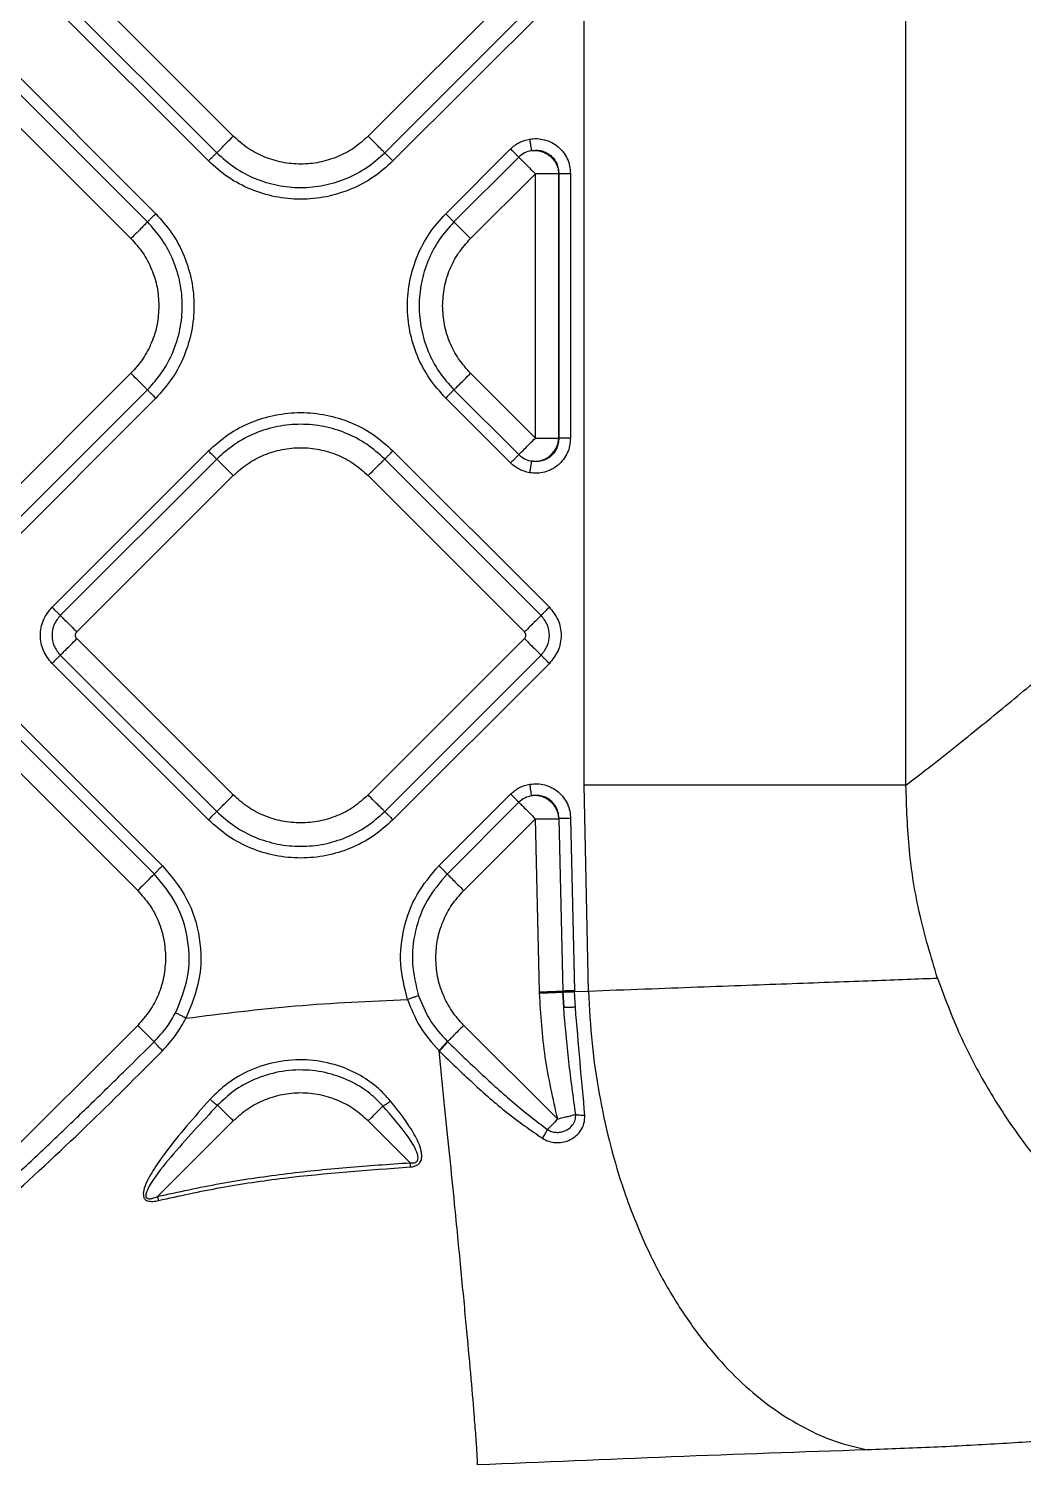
# Model space of a CAD drawing. Extents: x 939 to 1039, y 781 to 934.
# Drawn here: x 972.4 to 976.59, y 833.89 to 839.91 of the extents above; entities that cross this region are included whole.
import ezdxf

# ---------------------------------------------------------------- set-up
doc = ezdxf.new("R2010")
doc.units = 0
doc.header["$MEASUREMENT"] = 0
doc.layers.add('1', color=4, linetype='Continuous')

# ---------------------------------------------------------------- blocks, each defined once
blk = doc.blocks.new('Envoy')
at = {"layer": '1', "color": 3, "linetype": 'Continuous', "lineweight": 25}
for p, q in [((37.4462, 37.5506), (37.4462, 46.4894)), ((36.0909, 37.5506), (36.0909, 45.9918)), ((34.6126, 40.2854), (33.9538, 40.9443)), ((35.8396, 40.9443), (35.1807, 40.2854)), ((34.508, 40.1809), (33.8492, 40.8397)), ((33.8841, 40.8745), (34.5429, 40.2157)), ((35.2505, 40.2157), (35.9093, 40.8745)), ((35.9441, 40.8397), (35.2853, 40.1809)), ((33.6271, 40.6176), (34.286, 39.9588)), ((34.2511, 39.9239), (33.5923, 40.5828)), ((33.5225, 40.513), (34.1814, 39.8542)), ((35.5074, 39.9588), (35.7804, 40.2318)), ((35.8152, 40.197), (35.5422, 39.924)), ((35.6119, 39.8542), (35.885, 40.1273)), ((35.885, 39.0131), (35.885, 40.1273)), ((35.9834, 40.1273), (35.9836, 40.1275)), ((35.9834, 40.1273), (35.9834, 39.0131)), ((35.9836, 39.0129), (35.9836, 40.1275)), ((36.0329, 40.1275), (36.0329, 39.0129)), ((34.1814, 39.2861), (33.5225, 38.6272)), ((35.885, 39.0131), (35.6119, 39.2861)), ((33.5923, 38.5575), (34.2511, 39.2164)), ((35.5422, 39.2164), (35.8152, 38.9434)), ((34.286, 39.1815), (33.6271, 38.5227)), ((35.7804, 38.9085), (35.5074, 39.1815)), ((35.9836, 39.0129), (35.9834, 39.0131)), ((33.8492, 38.3006), (34.508, 38.9595)), ((34.5429, 38.9246), (33.884, 38.2658)), ((35.9093, 38.2658), (35.2504, 38.9246)), ((35.2853, 38.9595), (35.9441, 38.3006)), ((33.9537, 38.196), (34.6126, 38.8549)), ((35.1807, 38.8549), (35.8395, 38.196)), ((34.6126, 37.5089), (33.9537, 38.1678)), ((35.8395, 38.1678), (35.1807, 37.5089)), ((34.508, 37.4043), (33.8492, 38.0632)), ((33.884, 38.098), (34.5429, 37.4392)), ((35.2504, 37.4392), (35.9093, 38.098)), ((35.9441, 38.0632), (35.2853, 37.4043)), ((34.2796, 37.176), (33.6208, 37.8348)), ((33.6557, 37.8696), (34.3145, 37.2108)), ((33.5511, 37.7651), (34.2099, 37.1062)), ((36.1082, 36.6827), (36.0909, 37.5506)), ((35.4788, 37.2108), (35.7809, 37.5129)), ((35.8158, 37.478), (35.5137, 37.1759)), ((35.5834, 37.1062), (35.8855, 37.4083)), ((35.9024, 36.6788), (35.8855, 37.4083)), ((35.9842, 37.4092), (35.984, 37.409)), ((35.984, 37.409), (36.0008, 36.6825)), ((35.9842, 37.4092), (36.001, 36.6825)), ((36.0334, 37.4096), (36.0502, 36.6843)), ((35.9025, 36.6743), (35.9024, 36.6788)), ((36.0008, 36.6825), (36.0009, 36.678)), ((36.001, 36.6825), (36.0008, 36.6825)), ((36.0009, 36.678), (36.0011, 36.6781)), ((36.0009, 36.678), (36.0043, 36.6132)), ((36.001, 36.6825), (36.0011, 36.6783)), ((36.0011, 36.6781), (36.0011, 36.6783)), ((36.0043, 36.6132), (36.0011, 36.6781)), ((36.0502, 36.6843), (36.0503, 36.6802)), ((36.0503, 36.6802), (36.1082, 36.6827)), ((36.0503, 36.6799), (36.0503, 36.6802)), ((36.0535, 36.6147), (36.0503, 36.6799)), ((34.2099, 36.5381), (33.5511, 35.8793)), ((35.9792, 36.1423), (35.5834, 36.5381)), ((35.5133, 36.4711), (35.5149, 36.4696)), ((34.6126, 36.1354), (34.2939, 35.8167)), ((35.3573, 35.9588), (35.1807, 36.1354))]:
    blk.add_line(p, q, dxfattribs=at)
for points, knots in [([(34.5429, 40.2157), (34.5451, 40.2179), (34.5495, 40.2224), (34.5661, 40.2389), (34.5878, 40.2606), (34.6043, 40.2772), (34.6126, 40.2854)], [0, 0, 0, 0, 0.249996, 0.500004, 0.750003, 1, 1, 1, 1]), ([(35.1807, 40.2854), (35.1611, 40.2679), (35.1218, 40.2328), (35.0513, 40.1961), (34.9756, 40.1729), (34.8967, 40.1652), (34.8178, 40.1729), (34.7421, 40.1961), (34.6716, 40.2328), (34.6323, 40.2679), (34.6126, 40.2854)], [0, 0, 0, 0, 0.124999, 0.249999, 0.375, 0.499999, 0.625, 0.750001, 0.875001, 1, 1, 1, 1]), ([(35.2505, 40.2157), (35.2483, 40.2179), (35.2438, 40.2224), (35.2272, 40.2389), (35.2056, 40.2606), (35.189, 40.2772), (35.1807, 40.2854)], [0, 0, 0, 0, 0.249996, 0.500004, 0.750003, 1, 1, 1, 1]), ([(35.7804, 40.2318), (35.7921, 40.2418), (35.8156, 40.2619), (35.8455, 40.2694), (35.8605, 40.2731)], [0, 0, 0, 0, 0.4999998, 1, 1, 1, 1]), ([(35.8152, 40.197), (35.8141, 40.1981), (35.8119, 40.2003), (35.8036, 40.2086), (35.7928, 40.2194), (35.7845, 40.2277), (35.7804, 40.2318)], [0, 0, 0, 0, 0.249997, 0.499983, 0.749996, 1, 1, 1, 1]), ([(35.8605, 40.2731), (35.8711, 40.2743), (35.8924, 40.2765), (35.9245, 40.2713), (35.9547, 40.2597), (35.9816, 40.2417), (36.004, 40.2181), (36.0204, 40.1903), (36.0309, 40.1596), (36.0322, 40.1382), (36.0329, 40.1275)], [0, 0, 0, 0, 0.124584, 0.24948, 0.374625, 0.499931, 0.625237, 0.75042, 0.875368, 1, 1, 1, 1]), ([(35.8605, 40.2731), (35.8614, 40.2673), (35.8634, 40.2558), (35.8659, 40.2407), (35.8679, 40.2291), (35.8684, 40.226), (35.8686, 40.2245)], [0, 0, 0, 0, 0.25, 0.500006, 0.750003, 1, 1, 1, 1]), ([(35.8686, 40.2245), (35.8761, 40.2254), (35.8904, 40.2272), (35.9121, 40.2239), (35.9322, 40.2164), (35.9502, 40.2045), (35.9651, 40.1888), (35.9758, 40.1702), (35.9826, 40.1494), (35.9833, 40.1349), (35.9836, 40.1275)], [0, 0, 0, 0, 0.13001, 0.251269, 0.377254, 0.500186, 0.623304, 0.748982, 0.870382, 1, 1, 1, 1]), ([(34.5429, 40.2157), (34.5418, 40.2146), (34.5396, 40.2124), (34.5313, 40.2041), (34.5204, 40.1933), (34.5122, 40.185), (34.508, 40.1809)], [0, 0, 0, 0, 0.2499981, 0.4999863, 0.7500008, 1, 1, 1, 1]), ([(35.2853, 40.1809), (35.2584, 40.1569), (35.2047, 40.1089), (35.1082, 40.0586), (35.0046, 40.0269), (34.8967, 40.0164), (34.7887, 40.0269), (34.6852, 40.0586), (34.5887, 40.1089), (34.5349, 40.1569), (34.508, 40.1809)], [0, 0, 0, 0, 0.125, 0.249999, 0.375, 0.499999, 0.625, 0.749999, 0.875, 1, 1, 1, 1]), ([(34.5429, 40.2157), (34.5674, 40.1939), (34.6163, 40.1502), (34.7041, 40.1044), (34.7984, 40.0756), (34.8967, 40.066), (34.995, 40.0756), (35.0892, 40.1044), (35.177, 40.1502), (35.226, 40.1939), (35.2505, 40.2157)], [0, 0, 0, 0, 0.125, 0.25, 0.375, 0.500001, 0.625, 0.75, 0.875, 1, 1, 1, 1]), ([(35.2505, 40.2157), (35.2516, 40.2146), (35.2538, 40.2124), (35.2621, 40.2041), (35.2729, 40.1933), (35.2812, 40.185), (35.2853, 40.1809)], [0, 0, 0, 0, 0.249997, 0.499983, 0.749996, 1, 1, 1, 1]), ([(35.8686, 40.2245), (35.8587, 40.222), (35.8387, 40.217), (35.8231, 40.2037), (35.8152, 40.197)], [0, 0, 0, 0, 0.499993, 1, 1, 1, 1]), ([(35.8152, 40.197), (35.8175, 40.1948), (35.8219, 40.1903), (35.8385, 40.1737), (35.8601, 40.1521), (35.8767, 40.1355), (35.885, 40.1273)], [0, 0, 0, 0, 0.2499946, 0.5000045, 0.7500004, 1, 1, 1, 1]), ([(35.8686, 40.2245), (35.8756, 40.225), (35.8895, 40.226), (35.9104, 40.2218), (35.9301, 40.2137), (35.9478, 40.2016), (35.9626, 40.1862), (35.9739, 40.1681), (35.9814, 40.1481), (35.9828, 40.1342), (35.9834, 40.1273)], [0, 0, 0, 0, 0.125004, 0.249998, 0.375, 0.500004, 0.625003, 0.750002, 0.875003, 1, 1, 1, 1]), ([(35.9834, 40.1273), (35.9803, 40.1273), (35.9739, 40.1273), (35.9504, 40.1273), (35.9199, 40.1273), (35.8966, 40.1273), (35.885, 40.1273)], [0, 0, 0, 0, 0.2499964, 0.4999935, 0.7499967, 1, 1, 1, 1]), ([(35.9836, 40.1275), (35.9852, 40.1275), (35.9884, 40.1275), (36.0001, 40.1275), (36.0154, 40.1275), (36.027, 40.1275), (36.0329, 40.1275)], [0, 0, 0, 0, 0.249981, 0.500004, 0.75001, 1, 1, 1, 1]), ([(34.2511, 39.9239), (34.2522, 39.925), (34.2544, 39.9272), (34.2627, 39.9355), (34.2735, 39.9464), (34.2818, 39.9547), (34.286, 39.9588)], [0, 0, 0, 0, 0.249996, 0.499996, 0.750001, 1, 1, 1, 1]), ([(34.286, 39.9588), (34.31, 39.9319), (34.3579, 39.8781), (34.4082, 39.7817), (34.4399, 39.6781), (34.4505, 39.5701), (34.4399, 39.4622), (34.4082, 39.3586), (34.3579, 39.2621), (34.31, 39.2084), (34.286, 39.1815)], [0, 0, 0, 0, 0.125, 0.25, 0.375, 0.5, 0.625, 0.75, 0.875, 1, 1, 1, 1]), ([(35.5074, 39.1815), (35.4834, 39.2084), (35.4354, 39.2622), (35.3851, 39.3587), (35.3534, 39.4622), (35.3429, 39.5702), (35.3534, 39.6781), (35.3851, 39.7817), (35.4354, 39.8782), (35.4834, 39.9319), (35.5074, 39.9588)], [0, 0, 0, 0, 0.125, 0.25, 0.375, 0.5, 0.625, 0.75, 0.875, 1, 1, 1, 1]), ([(35.5422, 39.924), (35.5411, 39.9251), (35.5389, 39.9273), (35.5306, 39.9356), (35.5198, 39.9464), (35.5115, 39.9547), (35.5074, 39.9588)], [0, 0, 0, 0, 0.249994, 0.499991, 0.750003, 1, 1, 1, 1]), ([(34.2511, 39.9239), (34.2489, 39.9217), (34.2445, 39.9173), (34.2279, 39.9007), (34.2062, 39.879), (34.1897, 39.8625), (34.1814, 39.8542)], [0, 0, 0, 0, 0.2499968, 0.5000024, 0.750002, 1, 1, 1, 1]), ([(34.2511, 39.2164), (34.2729, 39.2408), (34.3166, 39.2898), (34.3624, 39.3776), (34.3912, 39.4719), (34.4008, 39.5701), (34.3912, 39.6684), (34.3624, 39.7627), (34.3166, 39.8505), (34.2729, 39.8995), (34.2511, 39.9239)], [0, 0, 0, 0, 0.124999, 0.249999, 0.375, 0.5, 0.625, 0.75, 0.875, 1, 1, 1, 1]), ([(35.5422, 39.924), (35.5204, 39.8995), (35.4767, 39.8505), (35.4309, 39.7627), (35.4021, 39.6685), (35.3925, 39.5702), (35.4021, 39.4719), (35.4309, 39.3776), (35.4767, 39.2898), (35.5204, 39.2409), (35.5422, 39.2164)], [0, 0, 0, 0, 0.125001, 0.250001, 0.375001, 0.5, 0.625, 0.75, 0.875, 1, 1, 1, 1]), ([(35.5422, 39.924), (35.5444, 39.9217), (35.5489, 39.9173), (35.5655, 39.9007), (35.5871, 39.8791), (35.6037, 39.8625), (35.6119, 39.8542)], [0, 0, 0, 0, 0.249994, 0.500002, 0.75, 1, 1, 1, 1]), ([(34.1814, 39.8542), (34.1989, 39.8346), (34.234, 39.7953), (34.2705, 39.7247), (34.2946, 39.6491), (34.2976, 39.5964), (34.299, 39.5701)], [0, 0, 0, 0, 0.25, 0.5, 0.75, 1, 1, 1, 1]), ([(35.4943, 39.5702), (35.4958, 39.5965), (35.4987, 39.6491), (35.5228, 39.7248), (35.5593, 39.7953), (35.5944, 39.8346), (35.6119, 39.8542)], [0, 0, 0, 0, 0.25, 0.5, 0.750001, 1, 1, 1, 1]), ([(34.299, 39.5701), (34.2976, 39.5438), (34.2946, 39.4912), (34.2705, 39.4155), (34.234, 39.345), (34.1989, 39.3057), (34.1814, 39.2861)], [0, 0, 0, 0, 0.25, 0.5, 0.750001, 1, 1, 1, 1]), ([(35.6119, 39.2861), (35.5944, 39.3058), (35.5593, 39.3451), (35.5228, 39.4156), (35.4987, 39.4913), (35.4958, 39.5439), (35.4943, 39.5702)], [0, 0, 0, 0, 0.249999, 0.5, 0.75, 1, 1, 1, 1]), ([(34.2511, 39.2164), (34.2489, 39.2186), (34.2445, 39.223), (34.2279, 39.2396), (34.2062, 39.2612), (34.1897, 39.2778), (34.1814, 39.2861)], [0, 0, 0, 0, 0.249995, 0.5, 0.75, 1, 1, 1, 1]), ([(35.5422, 39.2164), (35.5444, 39.2186), (35.5489, 39.223), (35.5655, 39.2396), (35.5871, 39.2613), (35.6037, 39.2778), (35.6119, 39.2861)], [0, 0, 0, 0, 0.2499929, 0.5000013, 0.75, 1, 1, 1, 1]), ([(34.2511, 39.2164), (34.2522, 39.2152), (34.2544, 39.213), (34.2627, 39.2047), (34.2735, 39.1939), (34.2818, 39.1856), (34.286, 39.1815)], [0, 0, 0, 0, 0.249998, 0.499997, 0.750001, 1, 1, 1, 1]), ([(35.5422, 39.2164), (35.5411, 39.2153), (35.5389, 39.2131), (35.5306, 39.2048), (35.5198, 39.1939), (35.5115, 39.1857), (35.5074, 39.1815)], [0, 0, 0, 0, 0.2499952, 0.499992, 0.7500036, 1, 1, 1, 1]), ([(34.508, 38.9595), (34.5349, 38.9834), (34.5886, 39.0314), (34.6851, 39.0817), (34.7887, 39.1134), (34.8966, 39.124), (35.0046, 39.1134), (35.1082, 39.0817), (35.2046, 39.0314), (35.2584, 38.9834), (35.2853, 38.9595)], [0, 0, 0, 0, 0.125, 0.249999, 0.375, 0.499999, 0.625, 0.749999, 0.875, 1, 1, 1, 1]), ([(35.2504, 38.9246), (35.226, 38.9464), (35.177, 38.9901), (35.0892, 39.0359), (34.9949, 39.0647), (34.8966, 39.0743), (34.7984, 39.0647), (34.7041, 39.0359), (34.6163, 38.9901), (34.5673, 38.9464), (34.5429, 38.9246)], [0, 0, 0, 0, 0.124999, 0.25, 0.375, 0.5, 0.625, 0.75, 0.875, 1, 1, 1, 1]), ([(37.4462, 37.5506), (37.4764, 37.5736), (37.537, 37.6196), (37.6461, 37.7058), (37.7868, 37.8192), (37.9671, 37.9676), (38.1904, 38.1548), (38.4329, 38.3609), (38.6926, 38.5843), (38.9681, 38.8234), (39.1569, 38.9889), (39.2532, 39.0733)], [0, 0, 0, 0, 0.07699, 0.154073, 0.231704, 0.34988, 0.47101, 0.595872, 0.72522, 0.859787, 1, 1, 1, 1]), ([(34.6126, 38.8549), (34.6322, 38.8724), (34.6715, 38.9075), (34.742, 38.9442), (34.8177, 38.9674), (34.8966, 38.9751), (34.9756, 38.9674), (35.0512, 38.9442), (35.1218, 38.9075), (35.1611, 38.8724), (35.1807, 38.8549)], [0, 0, 0, 0, 0.125001, 0.250001, 0.375001, 0.5, 0.625001, 0.749999, 0.874999, 1, 1, 1, 1]), ([(35.8152, 38.9434), (35.8175, 38.9456), (35.8219, 38.95), (35.8385, 38.9666), (35.8601, 38.9883), (35.8767, 39.0048), (35.885, 39.0131)], [0, 0, 0, 0, 0.249996, 0.500004, 0.750003, 1, 1, 1, 1]), ([(36.0329, 39.0129), (36.0322, 39.0022), (36.0309, 38.9808), (36.0204, 38.9501), (36.004, 38.9222), (35.9816, 38.8987), (35.9547, 38.8806), (35.9245, 38.869), (35.8924, 38.8638), (35.8711, 38.8661), (35.8605, 38.8672)], [0, 0, 0, 0, 0.124632, 0.24958, 0.374762, 0.500068, 0.625375, 0.750515, 0.875411, 1, 1, 1, 1]), ([(35.8686, 38.9158), (35.8756, 38.9154), (35.8895, 38.9144), (35.9104, 38.9185), (35.9301, 38.9266), (35.9478, 38.9387), (35.9626, 38.9542), (35.9739, 38.9723), (35.9814, 38.9922), (35.9828, 39.0061), (35.9834, 39.0131)], [0, 0, 0, 0, 0.124997, 0.249997, 0.375, 0.499999, 0.625002, 0.750001, 0.875003, 1, 1, 1, 1]), ([(35.9836, 39.0129), (35.9833, 39.0054), (35.9826, 38.991), (35.9758, 38.9702), (35.9651, 38.9516), (35.9502, 38.9359), (35.9322, 38.9239), (35.9121, 38.9164), (35.8904, 38.9132), (35.8761, 38.9149), (35.8686, 38.9158)], [0, 0, 0, 0, 0.129623, 0.251017, 0.376705, 0.499813, 0.622754, 0.74873, 0.86999, 1, 1, 1, 1]), ([(35.885, 39.0131), (35.8966, 39.0131), (35.9199, 39.0131), (35.9504, 39.0131), (35.9739, 39.0131), (35.9803, 39.0131), (35.9834, 39.0131)], [0, 0, 0, 0, 0.250003, 0.500007, 0.750004, 1, 1, 1, 1]), ([(36.0329, 39.0129), (36.027, 39.0129), (36.0154, 39.0129), (36.0001, 39.0129), (35.9884, 39.0129), (35.9852, 39.0129), (35.9836, 39.0129)], [0, 0, 0, 0, 0.24999, 0.499996, 0.750019, 1, 1, 1, 1]), ([(34.5429, 38.9246), (34.5418, 38.9257), (34.5395, 38.9279), (34.5312, 38.9362), (34.5204, 38.947), (34.5121, 38.9553), (34.508, 38.9595)], [0, 0, 0, 0, 0.249998, 0.499997, 0.749995, 1, 1, 1, 1]), ([(34.5429, 38.9246), (34.5451, 38.9224), (34.5495, 38.918), (34.5661, 38.9014), (34.5877, 38.8797), (34.6043, 38.8632), (34.6126, 38.8549)], [0, 0, 0, 0, 0.249996, 0.500003, 0.749999, 1, 1, 1, 1]), ([(35.2504, 38.9246), (35.2482, 38.9224), (35.2438, 38.918), (35.2272, 38.9014), (35.2055, 38.8797), (35.189, 38.8632), (35.1807, 38.8549)], [0, 0, 0, 0, 0.2499931, 0.5000035, 0.7499999, 1, 1, 1, 1]), ([(35.2504, 38.9246), (35.2515, 38.9257), (35.2538, 38.9279), (35.2621, 38.9362), (35.2729, 38.947), (35.2812, 38.9553), (35.2853, 38.9595)], [0, 0, 0, 0, 0.2499947, 0.4999909, 0.7499866, 1, 1, 1, 1]), ([(35.8152, 38.9434), (35.8141, 38.9423), (35.8119, 38.94), (35.8036, 38.9317), (35.7928, 38.9209), (35.7845, 38.9126), (35.7804, 38.9085)], [0, 0, 0, 0, 0.2499981, 0.4999863, 0.7500008, 1, 1, 1, 1]), ([(35.8605, 38.8672), (35.8455, 38.871), (35.8156, 38.8785), (35.7921, 38.8985), (35.7804, 38.9085)], [0, 0, 0, 0, 0.499998, 1, 1, 1, 1]), ([(35.8152, 38.9434), (35.8231, 38.9367), (35.8387, 38.9234), (35.8587, 38.9183), (35.8686, 38.9158)], [0, 0, 0, 0, 0.500003, 1, 1, 1, 1]), ([(35.8686, 38.9158), (35.8684, 38.9143), (35.8679, 38.9112), (35.8659, 38.8996), (35.8634, 38.8845), (35.8614, 38.873), (35.8605, 38.8672)], [0, 0, 0, 0, 0.249997, 0.499988, 0.75, 1, 1, 1, 1]), ([(33.8492, 38.0632), (33.8355, 38.0805), (33.808, 38.1153), (33.796, 38.1819), (33.808, 38.2485), (33.8355, 38.2833), (33.8492, 38.3006)], [0, 0, 0, 0, 0.250069, 0.500017, 0.749935, 1, 1, 1, 1]), ([(33.884, 38.2658), (33.8829, 38.2669), (33.8807, 38.2691), (33.8724, 38.2774), (33.8616, 38.2882), (33.8533, 38.2965), (33.8492, 38.3006)], [0, 0, 0, 0, 0.249992, 0.499994, 0.749997, 1, 1, 1, 1]), ([(35.9093, 38.2658), (35.9104, 38.2669), (35.9126, 38.2691), (35.9209, 38.2774), (35.9317, 38.2882), (35.94, 38.2965), (35.9441, 38.3006)], [0, 0, 0, 0, 0.249992, 0.499994, 0.749997, 1, 1, 1, 1]), ([(35.9441, 38.3006), (35.9578, 38.2833), (35.9853, 38.2485), (35.9973, 38.1819), (35.9853, 38.1153), (35.9578, 38.0805), (35.9441, 38.0632)], [0, 0, 0, 0, 0.250069, 0.500017, 0.749935, 1, 1, 1, 1]), ([(33.884, 38.2658), (33.8744, 38.2535), (33.855, 38.229), (33.8464, 38.1819), (33.855, 38.1348), (33.8744, 38.1103), (33.884, 38.098)], [0, 0, 0, 0, 0.24986, 0.499987, 0.750124, 1, 1, 1, 1]), ([(33.884, 38.2658), (33.8862, 38.2636), (33.8907, 38.2591), (33.9073, 38.2425), (33.9289, 38.2209), (33.9455, 38.2043), (33.9537, 38.196)], [0, 0, 0, 0, 0.2499946, 0.5000045, 0.7500004, 1, 1, 1, 1]), ([(35.9093, 38.2658), (35.9071, 38.2636), (35.9026, 38.2591), (35.886, 38.2425), (35.8644, 38.2209), (35.8478, 38.2043), (35.8395, 38.196)], [0, 0, 0, 0, 0.249994, 0.500004, 0.749995, 1, 1, 1, 1]), ([(35.9093, 38.098), (35.9189, 38.1103), (35.9383, 38.1348), (35.9469, 38.1819), (35.9383, 38.229), (35.9189, 38.2535), (35.9093, 38.2658)], [0, 0, 0, 0, 0.24986, 0.499987, 0.750124, 1, 1, 1, 1]), ([(33.9537, 38.1678), (33.9521, 38.1698), (33.9488, 38.174), (33.9474, 38.1819), (33.9488, 38.1898), (33.9521, 38.194), (33.9537, 38.196)], [0, 0, 0, 0, 0.250241, 0.4999908, 0.749759, 1, 1, 1, 1]), ([(35.8395, 38.1678), (35.8412, 38.1698), (35.8444, 38.174), (35.8459, 38.1819), (35.8444, 38.1898), (35.8412, 38.194), (35.8395, 38.196)], [0, 0, 0, 0, 0.250237, 0.499991, 0.749763, 1, 1, 1, 1]), ([(33.884, 38.098), (33.8862, 38.1003), (33.8907, 38.1047), (33.9073, 38.1213), (33.9289, 38.1429), (33.9455, 38.1595), (33.9537, 38.1678)], [0, 0, 0, 0, 0.2499946, 0.5000045, 0.7500004, 1, 1, 1, 1]), ([(35.8395, 38.1678), (35.8478, 38.1595), (35.8644, 38.1429), (35.886, 38.1213), (35.9026, 38.1047), (35.9071, 38.1003), (35.9093, 38.098)], [0, 0, 0, 0, 0.250005, 0.499996, 0.750006, 1, 1, 1, 1]), ([(33.884, 38.098), (33.8829, 38.0969), (33.8807, 38.0947), (33.8724, 38.0864), (33.8616, 38.0756), (33.8533, 38.0673), (33.8492, 38.0632)], [0, 0, 0, 0, 0.249995, 0.499993, 0.749996, 1, 1, 1, 1]), ([(35.9441, 38.0632), (35.94, 38.0673), (35.9317, 38.0756), (35.9209, 38.0864), (35.9126, 38.0947), (35.9104, 38.0969), (35.9093, 38.098)], [0, 0, 0, 0, 0.250004, 0.500007, 0.750005, 1, 1, 1, 1]), ([(35.7809, 37.5129), (35.7928, 37.5229), (35.8165, 37.5431), (35.8467, 37.5506), (35.8618, 37.5543)], [0, 0, 0, 0, 0.500003, 1, 1, 1, 1]), ([(35.8618, 37.5543), (35.8723, 37.5553), (35.8933, 37.5575), (35.9249, 37.5523), (35.955, 37.5408), (35.982, 37.5228), (36.0044, 37.4993), (36.0208, 37.4715), (36.0313, 37.4412), (36.0327, 37.4201), (36.0334, 37.4096)], [0, 0, 0, 0, 0.123122, 0.247612, 0.373265, 0.499662, 0.62608, 0.75191, 0.87665, 1, 1, 1, 1]), ([(35.8697, 37.5056), (35.8695, 37.5071), (35.869, 37.5102), (35.8671, 37.5218), (35.8647, 37.5369), (35.8628, 37.5485), (35.8618, 37.5543)], [0, 0, 0, 0, 0.249997, 0.499993, 0.749999, 1, 1, 1, 1]), ([(37.4462, 37.5506), (37.4134, 37.5506), (37.3478, 37.5506), (37.2172, 37.5506), (37.0662, 37.5506), (36.8953, 37.5506), (36.7087, 37.5506), (36.5097, 37.5506), (36.3024, 37.5506), (36.1614, 37.5506), (36.0909, 37.5506)], [0, 0, 0, 0, 0.125001, 0.250001, 0.375001, 0.499999, 0.625, 0.749999, 0.874999, 1, 1, 1, 1]), ([(37.5789, 36.7372), (37.5521, 36.8263), (37.499, 37.0025), (37.4549, 37.2759), (37.4491, 37.4588), (37.4462, 37.5506)], [0, 0, 0, 0, 0.337269, 0.66749, 1, 1, 1, 1]), ([(34.5429, 37.4392), (34.5451, 37.4414), (34.5495, 37.4458), (34.5661, 37.4624), (34.5877, 37.4841), (34.6043, 37.5006), (34.6126, 37.5089)], [0, 0, 0, 0, 0.249995, 0.5, 0.75, 1, 1, 1, 1]), ([(35.1807, 37.5089), (35.1611, 37.4914), (35.1218, 37.4563), (35.0512, 37.4196), (34.9756, 37.3964), (34.8966, 37.3887), (34.8177, 37.3964), (34.742, 37.4196), (34.6715, 37.4563), (34.6322, 37.4914), (34.6126, 37.5089)], [0, 0, 0, 0, 0.125001, 0.250001, 0.374999, 0.5, 0.624999, 0.749999, 0.874999, 1, 1, 1, 1]), ([(35.2504, 37.4392), (35.2482, 37.4414), (35.2438, 37.4458), (35.2272, 37.4624), (35.2055, 37.4841), (35.189, 37.5006), (35.1807, 37.5089)], [0, 0, 0, 0, 0.2499929, 0.5000013, 0.75, 1, 1, 1, 1]), ([(35.8158, 37.478), (35.8147, 37.4791), (35.8125, 37.4813), (35.8042, 37.4896), (35.7933, 37.5004), (35.785, 37.5087), (35.7809, 37.5129)], [0, 0, 0, 0, 0.249993, 0.49999, 0.749992, 1, 1, 1, 1]), ([(35.8697, 37.5056), (35.8597, 37.5031), (35.8395, 37.4982), (35.8237, 37.4847), (35.8158, 37.478)], [0, 0, 0, 0, 0.4999995, 1, 1, 1, 1]), ([(35.8158, 37.478), (35.818, 37.4758), (35.8224, 37.4714), (35.839, 37.4548), (35.8607, 37.4331), (35.8772, 37.4165), (35.8855, 37.4083)], [0, 0, 0, 0, 0.249996, 0.500001, 0.75, 1, 1, 1, 1]), ([(35.9842, 37.4092), (35.9838, 37.4163), (35.9831, 37.4305), (35.9763, 37.4511), (35.9655, 37.4698), (35.9506, 37.4855), (35.9326, 37.4975), (35.9123, 37.505), (35.8909, 37.5081), (35.8768, 37.5064), (35.8697, 37.5056)], [0, 0, 0, 0, 0.124545, 0.24949, 0.374713, 0.500082, 0.625462, 0.750635, 0.875506, 1, 1, 1, 1]), ([(35.984, 37.409), (35.9833, 37.4159), (35.9818, 37.4297), (35.9743, 37.4495), (35.963, 37.4674), (35.9483, 37.4827), (35.9308, 37.4947), (35.9112, 37.5028), (35.8905, 37.507), (35.8767, 37.5061), (35.8697, 37.5056)], [0, 0, 0, 0, 0.125, 0.250002, 0.374997, 0.5, 0.625003, 0.750001, 0.875001, 1, 1, 1, 1]), ([(34.5429, 37.4392), (34.5418, 37.4381), (34.5395, 37.4359), (34.5312, 37.4276), (34.5204, 37.4168), (34.5121, 37.4085), (34.508, 37.4043)], [0, 0, 0, 0, 0.249998, 0.499997, 0.750001, 1, 1, 1, 1]), ([(35.2853, 37.4043), (35.2584, 37.3804), (35.2046, 37.3324), (35.1082, 37.2821), (35.0046, 37.2504), (34.8966, 37.2398), (34.7887, 37.2504), (34.6851, 37.2821), (34.5886, 37.3324), (34.5349, 37.3804), (34.508, 37.4043)], [0, 0, 0, 0, 0.125, 0.250001, 0.375, 0.500001, 0.625, 0.750001, 0.875, 1, 1, 1, 1]), ([(34.5429, 37.4392), (34.5673, 37.4174), (34.6163, 37.3737), (34.7041, 37.3279), (34.7984, 37.2991), (34.8966, 37.2895), (34.9949, 37.2991), (35.0892, 37.3279), (35.177, 37.3737), (35.226, 37.4174), (35.2504, 37.4392)], [0, 0, 0, 0, 0.125, 0.25, 0.375, 0.5, 0.625, 0.75, 0.875001, 1, 1, 1, 1]), ([(35.2504, 37.4392), (35.2515, 37.4381), (35.2538, 37.4359), (35.2621, 37.4276), (35.2729, 37.4168), (35.2812, 37.4085), (35.2853, 37.4043)], [0, 0, 0, 0, 0.249995, 0.499991, 0.749992, 1, 1, 1, 1]), ([(35.8855, 37.4083), (35.8971, 37.4084), (35.9204, 37.4085), (35.9509, 37.4087), (35.9744, 37.4089), (35.9808, 37.409), (35.984, 37.409)], [0, 0, 0, 0, 0.25, 0.500008, 0.750001, 1, 1, 1, 1]), ([(36.0334, 37.4096), (36.0276, 37.4095), (36.0159, 37.4094), (36.0007, 37.4093), (35.9889, 37.4092), (35.9857, 37.4092), (35.9842, 37.4092)], [0, 0, 0, 0, 0.250002, 0.50002, 0.750022, 1, 1, 1, 1]), ([(34.2796, 37.176), (34.2774, 37.1737), (34.273, 37.1693), (34.2564, 37.1527), (34.2347, 37.1311), (34.2182, 37.1145), (34.2099, 37.1062)], [0, 0, 0, 0, 0.2499951, 0.5000028, 0.7500008, 1, 1, 1, 1]), ([(34.2796, 37.176), (34.2807, 37.1771), (34.2829, 37.1793), (34.2912, 37.1876), (34.3021, 37.1984), (34.3103, 37.2067), (34.3145, 37.2108)], [0, 0, 0, 0, 0.2499956, 0.4999872, 0.7500012, 1, 1, 1, 1]), ([(34.3696, 36.591), (34.3897, 36.6401), (34.4299, 36.7382), (34.4277, 36.8993), (34.3814, 37.0536), (34.3135, 37.1352), (34.2796, 37.176)], [0, 0, 0, 0, 0.25, 0.5, 0.75, 1, 1, 1, 1]), ([(34.3145, 37.2108), (34.3517, 37.166), (34.4263, 37.0764), (34.4772, 36.9069), (34.4795, 36.73), (34.4354, 36.6221), (34.4133, 36.5682)], [0, 0, 0, 0, 0.25, 0.5, 0.75, 1, 1, 1, 1]), ([(35.3465, 36.647), (35.3342, 36.6965), (35.3095, 36.7955), (35.3263, 36.9492), (35.3796, 37.0942), (35.4458, 37.1719), (35.4788, 37.2108)], [0, 0, 0, 0, 0.249999, 0.499999, 0.749999, 1, 1, 1, 1]), ([(35.5137, 37.1759), (35.4836, 37.1406), (35.4234, 37.0698), (35.3749, 36.9378), (35.3595, 36.7979), (35.382, 36.7078), (35.3932, 36.6627)], [0, 0, 0, 0, 0.25, 0.500001, 0.75, 1, 1, 1, 1]), ([(35.5137, 37.1759), (35.5126, 37.177), (35.5104, 37.1792), (35.5021, 37.1875), (35.4913, 37.1984), (35.483, 37.2067), (35.4788, 37.2108)], [0, 0, 0, 0, 0.249996, 0.499996, 0.750001, 1, 1, 1, 1]), ([(35.5137, 37.1759), (35.5159, 37.1737), (35.5203, 37.1693), (35.5369, 37.1527), (35.5586, 37.131), (35.5752, 37.1145), (35.5834, 37.1062)], [0, 0, 0, 0, 0.2499968, 0.5000024, 0.750002, 1, 1, 1, 1]), ([(34.2099, 37.1062), (34.2274, 37.0866), (34.2625, 37.0473), (34.2991, 36.9768), (34.3231, 36.9011), (34.3261, 36.8485), (34.3276, 36.8222)], [0, 0, 0, 0, 0.249999, 0.5, 0.75, 1, 1, 1, 1]), ([(35.4658, 36.8221), (35.4672, 36.8484), (35.4702, 36.9011), (35.4943, 36.9767), (35.5308, 37.0473), (35.5659, 37.0866), (35.5834, 37.1062)], [0, 0, 0, 0, 0.25, 0.5, 0.75, 1, 1, 1, 1]), ([(34.3276, 36.8222), (34.3261, 36.7959), (34.3231, 36.7433), (34.2991, 36.6676), (34.2625, 36.5971), (34.2274, 36.5578), (34.2099, 36.5381)], [0, 0, 0, 0, 0.25, 0.5, 0.750001, 1, 1, 1, 1]), ([(35.5834, 36.5381), (35.5659, 36.5577), (35.5308, 36.597), (35.4943, 36.6675), (35.4702, 36.7432), (35.4672, 36.7958), (35.4658, 36.8221)], [0, 0, 0, 0, 0.249999, 0.5, 0.75, 1, 1, 1, 1]), ([(36.1082, 36.6827), (36.1877, 36.6857), (36.3425, 36.6914), (36.5668, 36.6997), (36.7759, 36.7075), (36.9695, 36.7147), (37.1474, 36.7212), (37.309, 36.7272), (37.4561, 36.7327), (37.5373, 36.7357), (37.5789, 36.7372)], [0, 0, 0, 0, 0.134275, 0.261539, 0.383768, 0.503187, 0.622178, 0.743152, 0.868403, 1, 1, 1, 1]), ([(37.5789, 36.7372), (37.6091, 36.6562), (37.6683, 36.497), (37.7854, 36.2752), (37.9406, 36.0368), (38.1462, 35.792), (38.3819, 35.5801), (38.6052, 35.4224), (38.8071, 35.3067), (39.0178, 35.2117), (39.2359, 35.1391), (39.4589, 35.0886), (39.6073, 35.077), (39.6814, 35.0712)], [0, 0, 0, 0, 0.089138, 0.175115, 0.258564, 0.38313, 0.50568, 0.587862, 0.66949, 0.751051, 0.833613, 0.916936, 1, 1, 1, 1]), ([(35.9024, 36.6788), (35.914, 36.6793), (35.9373, 36.6801), (35.9678, 36.6813), (35.9912, 36.6821), (35.9976, 36.6824), (36.0008, 36.6825)], [0, 0, 0, 0, 0.2499933, 0.4999999, 0.7500033, 1, 1, 1, 1]), ([(35.9025, 36.6743), (35.9142, 36.6747), (35.9374, 36.6756), (35.9679, 36.6768), (35.9914, 36.6777), (35.9978, 36.6779), (36.0009, 36.678)], [0, 0, 0, 0, 0.249996, 0.500004, 0.750006, 1, 1, 1, 1]), ([(35.9792, 36.1423), (35.9595, 36.2292), (35.9197, 36.4044), (35.9083, 36.5838), (35.9025, 36.6743)], [0, 0, 0, 0, 0.495815, 1, 1, 1, 1]), ([(36.0502, 36.6843), (36.0444, 36.6841), (36.0327, 36.6837), (36.0175, 36.6831), (36.0057, 36.6827), (36.0026, 36.6825), (36.001, 36.6825)], [0, 0, 0, 0, 0.250009, 0.500015, 0.750018, 1, 1, 1, 1]), ([(36.0011, 36.6783), (36.0027, 36.6784), (36.0059, 36.6785), (36.0176, 36.6789), (36.0329, 36.6795), (36.0445, 36.68), (36.0503, 36.6802)], [0, 0, 0, 0, 0.249981, 0.499991, 0.75001, 1, 1, 1, 1]), ([(36.0503, 36.6799), (36.0445, 36.6797), (36.0329, 36.6793), (36.0176, 36.6787), (36.0059, 36.6782), (36.0027, 36.6781), (36.0011, 36.6781)], [0, 0, 0, 0, 0.2500058, 0.500023, 0.7500206, 1, 1, 1, 1]), ([(36.1082, 36.6827), (36.1124, 36.6088), (36.1207, 36.4625), (36.1517, 36.2503), (36.1943, 36.0507), (36.254, 35.8452), (36.3327, 35.6405), (36.4313, 35.4444), (36.5386, 35.2758), (36.6522, 35.1328), (36.7704, 35.0136), (36.8924, 34.9161), (37.0186, 34.8391), (37.1491, 34.7805), (37.2376, 34.7595), (37.2823, 34.7489)], [0, 0, 0, 0, 0.071621, 0.141822, 0.209844, 0.27611, 0.363122, 0.446875, 0.528211, 0.608079, 0.68594, 0.762861, 0.840568, 0.919664, 1, 1, 1, 1]), ([(34.4133, 36.5682), (34.5669, 36.5875), (34.8769, 36.6264), (35.1891, 36.6401), (35.3465, 36.647)], [0, 0, 0, 0, 0.495663, 1, 1, 1, 1]), ([(35.3932, 36.6627), (35.3918, 36.6622), (35.3888, 36.6612), (35.3777, 36.6575), (35.3632, 36.6526), (35.3521, 36.6489), (35.3465, 36.647)], [0, 0, 0, 0, 0.249995, 0.499984, 0.749989, 1, 1, 1, 1]), ([(35.3465, 36.647), (35.3618, 36.6081), (35.3932, 36.5283), (35.45, 36.4643), (35.4792, 36.4315)], [0, 0, 0, 0, 0.486926, 1, 1, 1, 1]), ([(35.3932, 36.6627), (35.4071, 36.6282), (35.4357, 36.5571), (35.487, 36.5003), (35.5133, 36.4711)], [0, 0, 0, 0, 0.485772, 1, 1, 1, 1]), ([(36.0535, 36.6147), (36.0477, 36.6144), (36.036, 36.6137), (36.0208, 36.6131), (36.0091, 36.6129), (36.0059, 36.6131), (36.0043, 36.6132)], [0, 0, 0, 0, 0.25, 0.500003, 0.750002, 1, 1, 1, 1]), ([(36.0553, 36.1618), (36.0449, 36.2361), (36.024, 36.3852), (36.0109, 36.537), (36.0043, 36.6132)], [0, 0, 0, 0, 0.497945, 1, 1, 1, 1]), ([(36.0939, 36.1585), (36.087, 36.2338), (36.0732, 36.3838), (36.06, 36.5379), (36.0535, 36.6147)], [0, 0, 0, 0, 0.5015465, 1, 1, 1, 1]), ([(34.2793, 36.4687), (34.2987, 36.4896), (34.3333, 36.527), (34.3585, 36.5714), (34.3696, 36.591)], [0, 0, 0, 0, 0.558532, 1, 1, 1, 1]), ([(34.3146, 36.4312), (34.3343, 36.4529), (34.3725, 36.4948), (34.4, 36.5443), (34.4133, 36.5682)], [0, 0, 0, 0, 0.517532, 1, 1, 1, 1]), ([(34.4133, 36.5682), (34.4081, 36.5709), (34.3977, 36.5763), (34.3841, 36.5834), (34.3737, 36.5888), (34.3709, 36.5903), (34.3696, 36.591)], [0, 0, 0, 0, 0.250003, 0.500006, 0.750006, 1, 1, 1, 1]), ([(34.2099, 36.5381), (34.218, 36.53), (34.2343, 36.5137), (34.2558, 36.4922), (34.2723, 36.4757), (34.277, 36.471), (34.2793, 36.4687)], [0, 0, 0, 0, 0.250003, 0.499997, 0.749998, 1, 1, 1, 1]), ([(35.5834, 36.5381), (35.5756, 36.5303), (35.5601, 36.5147), (35.5394, 36.494), (35.5229, 36.4775), (35.5176, 36.4722), (35.5149, 36.4696)], [0, 0, 0, 0, 0.250002, 0.5, 0.749997, 1, 1, 1, 1]), ([(33.6071, 35.8232), (33.6584, 35.8707), (33.7553, 35.9603), (33.895, 36.093), (34.0275, 36.2208), (34.1552, 36.3457), (34.2391, 36.4288), (34.2793, 36.4687)], [0, 0, 0, 0, 0.225116, 0.424997, 0.620226, 0.817951, 1, 1, 1, 1]), ([(34.3146, 36.4312), (34.3104, 36.4355), (34.302, 36.444), (34.291, 36.4555), (34.2826, 36.4646), (34.2804, 36.4673), (34.2793, 36.4687)], [0, 0, 0, 0, 0.249999, 0.500013, 0.750007, 1, 1, 1, 1]), ([(35.4792, 36.4315), (35.4832, 36.4357), (35.4914, 36.4441), (35.502, 36.456), (35.5101, 36.4659), (35.5122, 36.4694), (35.5133, 36.4711)], [0, 0, 0, 0, 0.249994, 0.499999, 0.749998, 1, 1, 1, 1]), ([(35.481, 36.4297), (35.485, 36.434), (35.4931, 36.4424), (35.5036, 36.4544), (35.5117, 36.4643), (35.5139, 36.4678), (35.5149, 36.4696)], [0, 0, 0, 0, 0.25, 0.499992, 0.750009, 1, 1, 1, 1]), ([(35.5149, 36.4696), (35.5612, 36.425), (35.6529, 36.3369), (35.7912, 36.2108), (35.8882, 36.1357), (35.9358, 36.0988)], [0, 0, 0, 0, 0.342589, 0.677733, 1, 1, 1, 1]), ([(33.6403, 35.7834), (33.7584, 35.8919), (33.9877, 36.1025), (34.2078, 36.3239), (34.3146, 36.4312)], [0, 0, 0, 0, 0.514974, 1, 1, 1, 1]), ([(35.2755, 36.219), (35.2565, 36.2397), (35.2161, 36.2837), (35.1354, 36.3367), (35.0357, 36.3777), (34.9193, 36.397), (34.7974, 36.3886), (34.6842, 36.3527), (34.5879, 36.2981), (34.5384, 36.2494), (34.5149, 36.2263)], [0, 0, 0, 0, 0.099115, 0.21012, 0.335152, 0.473511, 0.617916, 0.757288, 0.884967, 1, 1, 1, 1]), ([(35.6419, 34.6853), (35.6413, 34.7004), (35.6401, 34.7299), (35.6349, 34.8046), (35.6266, 34.9116), (35.6135, 35.0641), (35.5946, 35.2718), (35.5717, 35.5128), (35.548, 35.7551), (35.5248, 35.9873), (35.5028, 36.203), (35.4872, 36.3542), (35.4792, 36.4315)], [0, 0, 0, 0, 0.089625, 0.175388, 0.258353, 0.379337, 0.498362, 0.617571, 0.739106, 0.822674, 0.909264, 1, 1, 1, 1]), ([(35.4792, 36.4315), (35.4795, 36.4312), (35.4801, 36.4306), (35.4807, 36.43), (35.481, 36.4297)], [0, 0, 0, 0, 0.500326, 1, 1, 1, 1]), ([(35.481, 36.4297), (35.5276, 36.3846), (35.6202, 36.295), (35.7619, 36.1684), (35.8643, 36.097), (35.9148, 36.0619)], [0, 0, 0, 0, 0.339612, 0.674275, 1, 1, 1, 1]), ([(35.2435, 36.1981), (35.2257, 36.2163), (35.1878, 36.2549), (35.114, 36.301), (35.0231, 36.3369), (34.9172, 36.3537), (34.8059, 36.346), (34.7025, 36.3139), (34.6142, 36.2653), (34.5683, 36.2219), (34.5466, 36.2014)], [0, 0, 0, 0, 0.098331, 0.208378, 0.332377, 0.472171, 0.616846, 0.757256, 0.885457, 1, 1, 1, 1]), ([(35.1807, 36.1354), (35.1611, 36.1529), (35.1218, 36.188), (35.0513, 36.2247), (34.9756, 36.2479), (34.8967, 36.2556), (34.8178, 36.2479), (34.7421, 36.2247), (34.6716, 36.188), (34.6323, 36.1529), (34.6126, 36.1354)], [0, 0, 0, 0, 0.125, 0.249999, 0.375, 0.499999, 0.625, 0.750001, 0.875, 1, 1, 1, 1]), ([(34.5149, 36.2263), (34.4817, 36.1889), (34.4158, 36.1146), (34.3347, 36.0147), (34.2741, 35.9275), (34.2408, 35.8689), (34.2323, 35.8293), (34.2349, 35.815), (34.2379, 35.8083), (34.2434, 35.8023), (34.2516, 35.7981), (34.262, 35.7961), (34.2778, 35.7959), (34.2898, 35.7984), (34.2979, 35.8001)], [0, 0, 0, 0, 0.2579359, 0.5119889, 0.6659341, 0.8112121, 0.8638518, 0.8766091, 0.8895397, 0.9033369, 0.9191011, 0.9373615, 0.9576028, 1, 1, 1, 1]), ([(34.5466, 36.2014), (34.4797, 36.1297), (34.3817, 36.0246), (34.2838, 35.9037), (34.2517, 35.8485), (34.2439, 35.8288), (34.2437, 35.8183), (34.2447, 35.8146), (34.2459, 35.8123), (34.2475, 35.8105), (34.2504, 35.8085), (34.2584, 35.8063), (34.2739, 35.8089), (34.2864, 35.8138), (34.2939, 35.8167)], [0, 0, 0, 0, 0.533529, 0.78208, 0.844461, 0.885566, 0.897556, 0.902669, 0.907406, 0.911984, 0.916652, 0.927078, 0.956265, 1, 1, 1, 1]), ([(34.5149, 36.2263), (34.5182, 36.2233), (34.5248, 36.2175), (34.5337, 36.2102), (34.5415, 36.2044), (34.5449, 36.2024), (34.5466, 36.2014)], [0, 0, 0, 0, 0.249991, 0.499985, 0.750011, 1, 1, 1, 1]), ([(34.6126, 36.1354), (34.6055, 36.1425), (34.5913, 36.1567), (34.572, 36.176), (34.556, 36.192), (34.5497, 36.1983), (34.5466, 36.2014)], [0, 0, 0, 0, 0.2499995, 0.4999996, 0.7499926, 1, 1, 1, 1]), ([(35.1807, 36.1354), (35.1872, 36.1418), (35.2001, 36.1547), (35.2179, 36.1725), (35.2333, 36.1879), (35.2401, 36.1947), (35.2435, 36.1981)], [0, 0, 0, 0, 0.250002, 0.499997, 0.750003, 1, 1, 1, 1]), ([(35.2755, 36.219), (35.2724, 36.2166), (35.2662, 36.2118), (35.2574, 36.2057), (35.2495, 36.2009), (35.2455, 36.1991), (35.2435, 36.1981)], [0, 0, 0, 0, 0.2500039, 0.500012, 0.7500097, 1, 1, 1, 1]), ([(35.3573, 35.9588), (35.3617, 35.9584), (35.3694, 35.9576), (35.3787, 35.9594), (35.3841, 35.9626), (35.3872, 35.9656), (35.3894, 35.9693), (35.3914, 35.9764), (35.3907, 35.9884), (35.3801, 36.0214), (35.3329, 36.0946), (35.2801, 36.1558), (35.2435, 36.1981)], [0, 0, 0, 0, 0.041133, 0.073331, 0.087331, 0.100821, 0.114629, 0.129532, 0.172721, 0.230431, 0.466437, 1, 1, 1, 1]), ([(35.3584, 35.9412), (35.3642, 35.9419), (35.3753, 35.9431), (35.3894, 35.9496), (35.3987, 35.9586), (35.4052, 35.9712), (35.4074, 35.9874), (35.4026, 36.0257), (35.3632, 36.1073), (35.3111, 36.1737), (35.2755, 36.219)], [0, 0, 0, 0, 0.049568, 0.09348, 0.129374, 0.160453, 0.217339, 0.27324, 0.503701, 1, 1, 1, 1]), ([(35.9148, 36.0619), (35.9236, 36.0572), (35.9408, 36.048), (35.9696, 36.043), (35.9981, 36.0442), (36.0261, 36.0523), (36.0529, 36.0678), (36.0762, 36.0922), (36.092, 36.1238), (36.0933, 36.1473), (36.0939, 36.1585)], [0, 0, 0, 0, 0.119855, 0.232794, 0.343516, 0.456505, 0.576809, 0.711353, 0.862218, 1, 1, 1, 1]), ([(35.9358, 36.0988), (35.9413, 36.096), (35.9527, 36.09), (35.9719, 36.0866), (35.9914, 36.0874), (36.0109, 36.093), (36.0286, 36.1033), (36.0438, 36.1194), (36.054, 36.1392), (36.0549, 36.1545), (36.0553, 36.1618)], [0, 0, 0, 0, 0.112042, 0.234211, 0.346901, 0.459995, 0.597134, 0.714962, 0.864285, 1, 1, 1, 1]), ([(35.9792, 36.1423), (35.9714, 36.1344), (35.9557, 36.1187), (35.9424, 36.1055), (35.9358, 36.0988)], [0, 0, 0, 0, 0.500004, 1, 1, 1, 1]), ([(36.0553, 36.1618), (36.0504, 36.1606), (36.0407, 36.1581), (36.0218, 36.1532), (36.0011, 36.1479), (35.9865, 36.1441), (35.9792, 36.1423)], [0, 0, 0, 0, 0.249999, 0.499994, 0.749997, 1, 1, 1, 1]), ([(36.0939, 36.1585), (36.0903, 36.1585), (36.083, 36.1583), (36.0725, 36.1589), (36.0629, 36.16), (36.0579, 36.1612), (36.0553, 36.1618)], [0, 0, 0, 0, 0.249993, 0.500013, 0.750026, 1, 1, 1, 1]), ([(35.9148, 36.0619), (35.9168, 36.0649), (35.9209, 36.071), (35.9266, 36.0807), (35.9318, 36.0902), (35.9345, 36.096), (35.9358, 36.0988)], [0, 0, 0, 0, 0.250003, 0.499997, 0.750009, 1, 1, 1, 1]), ([(34.2939, 35.8167), (34.3815, 35.836), (34.5566, 35.8746), (34.8227, 35.9129), (35.0897, 35.9411), (35.2682, 35.9529), (35.3573, 35.9588)], [0, 0, 0, 0, 0.250229, 0.50061, 0.750438, 1, 1, 1, 1]), ([(35.3573, 35.9588), (35.3575, 35.9558), (35.3579, 35.9498), (35.3582, 35.9441), (35.3584, 35.9412)], [0, 0, 0, 0, 0.499993, 1, 1, 1, 1]), ([(34.2979, 35.8001), (34.3851, 35.8193), (34.5596, 35.8576), (34.9132, 35.9091), (35.1804, 35.9284), (35.3584, 35.9412)], [0, 0, 0, 0, 0.249987, 0.500285, 1, 1, 1, 1]), ([(34.2979, 35.8001), (34.2973, 35.8028), (34.296, 35.8082), (34.2946, 35.8139), (34.2939, 35.8167)], [0, 0, 0, 0, 0.4999866, 1, 1, 1, 1]), ([(39.6814, 35.0712), (39.6576, 35.0577), (39.6109, 35.0314), (39.5018, 34.993), (39.3666, 34.9566), (39.205, 34.9224), (39.0202, 34.8907), (38.8149, 34.8616), (38.5915, 34.8353), (38.3526, 34.8117), (38.1001, 34.7912), (37.8359, 34.7737), (37.5619, 34.7592), (37.3761, 34.7523), (37.2823, 34.7489)], [0, 0, 0, 0, 0.09353, 0.183885, 0.271263, 0.355988, 0.438492, 0.51926, 0.598821, 0.67778, 0.756775, 0.836428, 0.917328, 1, 1, 1, 1]), ([(37.2823, 34.7489), (37.0078, 34.7394), (36.4609, 34.7204), (35.9143, 34.697), (35.6419, 34.6853)], [0, 0, 0, 0, 0.501766, 1, 1, 1, 1])]:
    blk.add_open_spline(points, degree=3, knots=knots, dxfattribs=at)

msp = doc.modelspace()

# ---------------------------------------------------------------- block references
at = {"layer": '1'}
msp.add_blockref('Envoy', (938.6538, 799.1744), dxfattribs=at)

doc.saveas('drawing.dxf')
